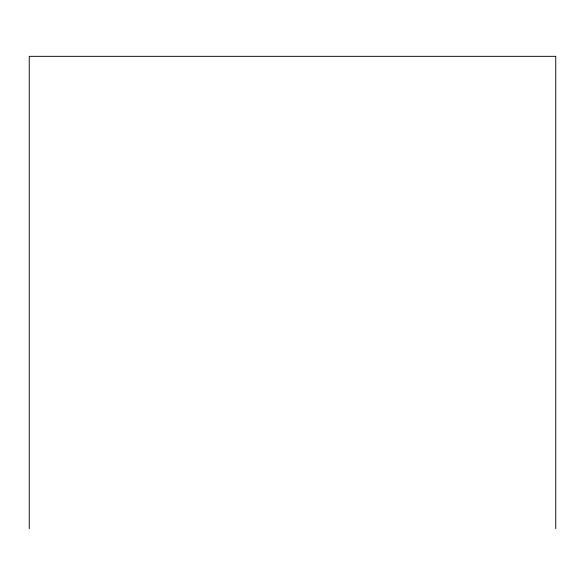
<?xml version="1.0" encoding="UTF-8"?>
<svg xmlns="http://www.w3.org/2000/svg" width="585" height="585" viewBox="0 0 585 585"><rect width="100%" height="100%" fill="white"/><g stroke="black" fill="none" stroke-linecap="round" stroke-linejoin="round"><path stroke-width="0.88" d="M555.75 528.672L555.75 56.328L29.25 56.328L29.25 528.672"/></g></svg>
